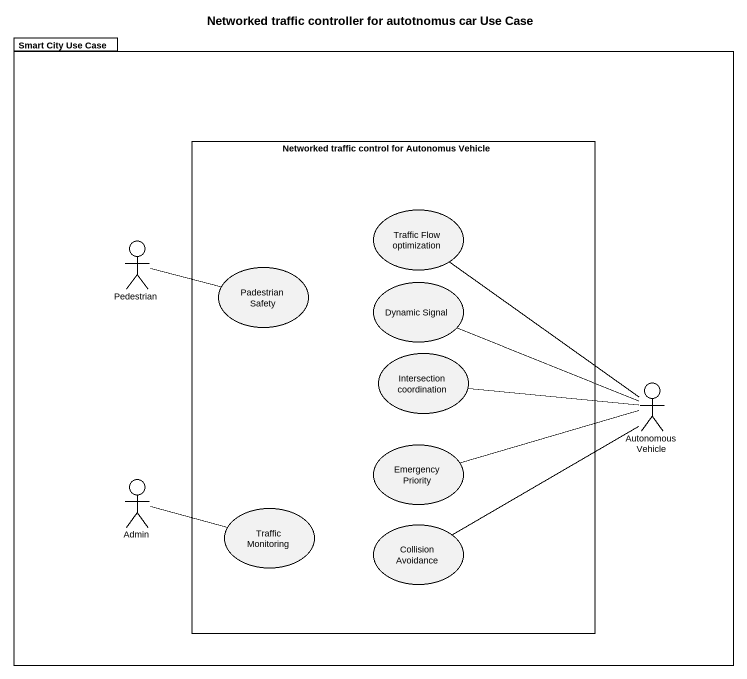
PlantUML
@startuml
title Networked traffic controller for autotnomus car Use Case
package "Smart City Use Case" as Smart_City_Use_Case {
  rectangle "Networked traffic control for Autonomus Vehicle" as Networked_traffic_control {
    usecase "Traffic Flow optimization" as Traffic_Flow_optimization
    usecase "Padestrian Safety" as Padestrian_Safety
    usecase "Dynamic Signal" as Dynamic_Signal
    usecase "Intersection coordination" as Intersection_coordination
    usecase "Emergency Priority" as Emergency_Priority
    usecase "Traffic Monitoring" as Traffic_Monitoring
    usecase "Collision Avoidance" as Collision_Avoidance
  }
  actor Pedestrian
  actor "Autonomous Vehicle" as Autonomous_Vehicle
  actor Admin
}
Pedestrian -right- Padestrian_Safety
Traffic_Flow_optimization -- Autonomous_Vehicle
Dynamic_Signal -right- Autonomous_Vehicle
Intersection_coordination -right- Autonomous_Vehicle
Emergency_Priority -right- Autonomous_Vehicle
Admin -right- Traffic_Monitoring
Collision_Avoidance -right- Autonomous_Vehicle
@enduml
